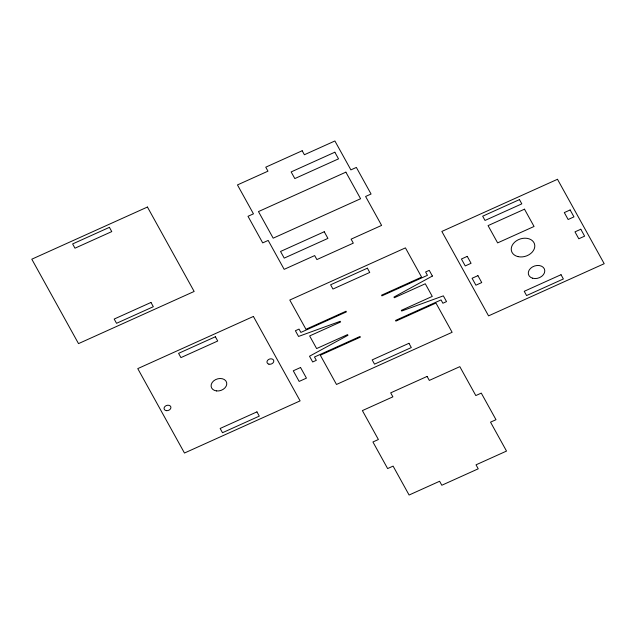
<?xml version="1.0" encoding="UTF-8"?>
<svg xmlns="http://www.w3.org/2000/svg" width="636" height="636" viewBox="0 0 636 636"><rect width="100%" height="100%" fill="white"/><g stroke="black" fill="none" stroke-linecap="round" stroke-linejoin="round"><path stroke-width="0.95" d="M432.385 276.04L393.962 297.076L394.328 297.735L425.285 283.775L432.273 296.4L401.316 310.368L401.682 311.028L443.348 295.859L446.528 301.599L442.887 303.245L441.05 299.922L395.52 320.457L395.886 321.124L435.954 303.046L452.132 332.294L336.492 384.462L320.313 355.214L360.374 337.136L360.008 336.476L314.478 357.011L316.323 360.334L312.674 361.979L309.501 356.232L347.964 335.267L347.59 334.6L316.633 348.568L309.645 335.935L340.602 321.967L340.236 321.307L298.546 336.444L295.39 330.736L299.031 329.09L300.868 332.413L346.397 311.879L346.032 311.219L305.964 329.289L289.785 300.041L405.426 247.881L421.604 277.129L381.544 295.199L381.91 295.859L427.44 275.324L425.603 272.001L429.244 270.356L432.385 276.04M147.441 207.034L31.8 259.194L78.514 343.615L194.155 291.455L147.441 207.034M109.408 227.346L72.623 243.938L74.976 248.191L111.769 231.599L109.408 227.346M302.18 150.748L265.761 167.181L267.963 171.171L237.459 184.925L253.462 213.839L248 216.304L262.708 242.896L268.177 240.432L284.173 269.346L314.677 255.585L316.887 259.575L353.306 243.143L351.104 239.16L381.608 225.398L365.605 196.484L371.066 194.02L356.359 167.427L350.889 169.892L334.894 140.977L304.39 154.739L302.18 150.748M334.846 152.211L291.145 171.927L294.818 178.573L338.527 158.857L334.846 152.211M345.881 172.157L258.47 211.581L273.186 238.174L360.596 198.742L345.881 172.157M150.978 302.458L114.186 319.049L116.539 323.303L153.332 306.711L150.978 302.458M324.249 231.75L280.54 251.466L284.22 258.113L327.922 238.397L324.249 231.75M253.398 316.45L137.758 368.618L184.472 453.031L300.113 400.871L253.398 316.45M557.486 179.288L441.845 231.448L488.559 315.869L604.2 263.702L557.486 179.288M215.373 336.762L178.581 353.354L180.934 357.607L217.727 341.015L215.373 336.762M367.393 268.185L330.609 284.785L332.962 289.038L369.747 272.447L367.393 268.185M519.461 199.601L482.668 216.192L485.022 220.446L521.814 203.854L519.461 199.601M524.493 209.188L488.066 225.613L497.63 242.896L534.057 226.472L524.493 209.188M467.245 256.372L461.418 259.003L465.242 265.92L471.069 263.288L467.245 256.372M570.134 209.96L564.307 212.591L568.139 219.507L573.966 216.876L570.134 209.96M477.914 275.65L472.087 278.282L475.911 285.19L481.738 282.567L477.914 275.65M580.803 229.238L574.976 231.87L578.8 238.778L584.627 236.155L580.803 229.238M300.558 367.505L293.276 370.788L299.159 381.425L306.449 378.134L300.558 367.505M256.936 411.874L220.143 428.465L222.505 432.719L259.289 416.127L256.936 411.874M408.956 343.297L372.171 359.897L374.525 364.15L411.309 347.558L408.956 343.297M561.024 274.712L524.231 291.304L526.592 295.557L563.377 278.966L561.024 274.712M427.106 376.425L390.687 392.857L392.889 396.84L362.385 410.602L378.388 439.516L372.927 441.98L387.634 468.573L393.096 466.108L409.099 495.023L439.603 481.261L441.813 485.252L478.232 468.819L476.022 464.829L506.526 451.075L490.531 422.161L495.993 419.696L481.277 393.104L475.815 395.568L459.82 366.654L429.316 380.415L427.106 376.425M517.95 256.602A12.044 9.047 -18.1 0 0 534.773 245.273A12.044 9.047 -18.1 0 0 516.345 240.853A12.044 9.047 -18.1 0 0 517.95 256.602M532.475 278.186A8.427 6.328 -18.1 0 0 544.79 270.849A8.427 6.328 -18.1 0 0 532.364 266.993A8.427 6.328 -18.1 0 0 532.475 278.186M216.59 390.933A8.03 6.034 -18.1 0 0 226.599 382.371A8.03 6.034 -18.1 0 0 213.617 380.924A8.03 6.034 -18.1 0 0 216.59 390.933M166.513 410.665A3.514 2.639 -18.1 0 0 170.83 406.873A3.514 2.639 -18.1 0 0 165.121 406.309A3.514 2.639 -18.1 0 0 166.513 410.665M268.901 364.166A3.514 2.639 -18.1 0 0 273.806 360.866A3.514 2.639 -18.1 0 0 268.44 359.579A3.514 2.639 -18.1 0 0 268.901 364.166"/></g></svg>
